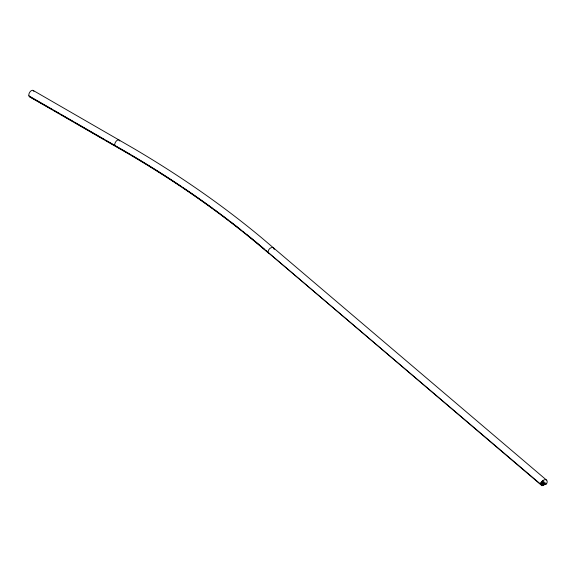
<?xml version="1.0" encoding="UTF-8"?>
<svg xmlns="http://www.w3.org/2000/svg" width="576" height="576" viewBox="0 0 576 576"><rect width="100%" height="100%" fill="white"/><g stroke="black" fill="none" stroke-linecap="round" stroke-linejoin="round"><path stroke-width="0.86" d="M546.408 483.962L546.797 483.314A3.643 2.462 -49.6 0 0 544.579 479.743A3.643 2.462 -49.6 0 0 541.267 484.762L541.958 485.705L546.408 483.962L542.304 480.47M33.869 91.404A3.643 2.102 -60 0 0 30.708 91.123A3.643 2.102 -60 0 0 28.886 95.825L29.477 96.696L52.2 109.505M269.258 253.39L268.942 253.512A1169.986 675.482 0 0 0 115.402 146.304L29.477 96.696M541.267 484.762L542.275 484.366L542.275 485.582L268.25 252.569A1169.172 675.014 0 0 0 114.818 145.433L28.886 95.825M33.199 90.461L133.474 148.349C178.524 174.845 221.746 204.552 261.907 238.025L546.314 479.909M53.748 110.398L59.162 113.522M60.71 114.415L73.102 121.572M74.65 122.465L104.062 139.45M105.61 140.342L114.905 145.706M541.742 481.435L545.162 484.445L541.642 481.478M541.642 481.579L545.062 484.387M540.886 482.623L543.622 485.05L540.886 482.724M541.469 483.343L543.521 484.992M540.907 483.199L542.275 484.366M541.958 485.705L268.25 252.569A3.643 2.462 -49.6 0 1 270.389 248.09L271.951 247.478A3.643 2.462 -49.6 0 1 274.183 249.473M119.794 141.019A3.643 2.102 -60 0 0 116.64 140.738A3.643 2.102 -60 0 0 114.818 145.433L115.675 146.153A1170.36 675.698 0 0 1 129.989 154.411M131.472 155.282A1170.36 675.698 0 0 1 146.254 164.16M147.787 165.103A1170.36 675.698 0 0 1 168.156 177.926M169.639 178.891A1170.36 675.698 0 0 1 181.411 186.646M182.873 187.625A1170.36 675.698 0 0 1 196.553 196.985M197.266 197.482A1170.36 675.698 0 0 1 202.226 200.966M203.63 201.967A1170.36 675.698 0 0 1 212.717 208.505M214.099 209.513A1170.36 675.698 0 0 1 218.923 213.07M220.291 214.085A1170.36 675.698 0 0 1 228.082 219.953M230.22 221.587A1170.36 675.698 0 0 1 240.775 229.81M242.863 231.466A1170.36 675.698 0 0 1 244.246 232.574M246.319 234.238A1170.36 675.698 0 0 1 264.614 249.394M265.946 250.531A1170.36 675.698 0 0 1 267.278 251.676"/></g></svg>
